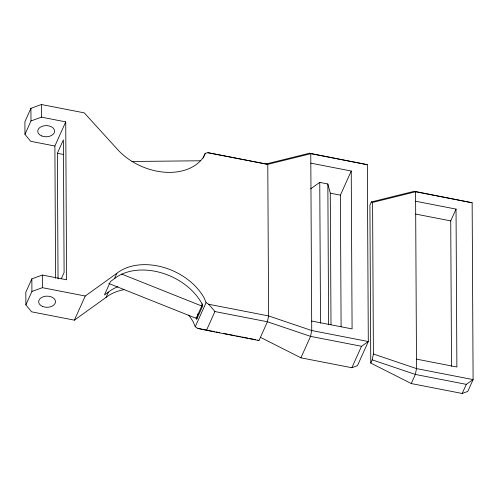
<?xml version="1.0" encoding="UTF-8"?>
<svg xmlns="http://www.w3.org/2000/svg" width="498" height="498" viewBox="0 0 498 498"><rect width="100%" height="100%" fill="white"/><g stroke="black" fill="none" stroke-linecap="round" stroke-linejoin="round"><path stroke-width="0.75" d="M370.767 363.061L372.211 359.842L373.4 354.003L372.585 202.425L371.365 201.951L369.914 205.17L370.767 363.061L411.242 383.553L462.2 393.476L467.796 391.409L473.1 379.607L472.148 202.767L414.355 191.282L371.365 201.951M195.975 317.357L196.735 319.199L197.843 313.896M108.825 283.493L196.193 318.353L201.74 306.021L202.213 303.761M260.429 337.32L300.904 357.819L351.862 367.736L357.458 365.669L368.302 341.535L367.35 164.695L310.777 153.683L267.787 164.352L207.909 152.705L205.276 153.316L203.396 157.237A54.027 38.732 24.2 0 1 116.19 147.962L84.249 112.859L41.415 104.524L30.926 108.315L24.9 121.724L24.968 134.354L30.639 141.289L54.886 146.007L65.73 121.879L41.483 117.161L30.994 120.946L24.968 134.354M58.042 278.93L57.363 153.278L63.389 139.87L64.105 272.499L61.248 278.855M65.73 121.879L66.583 279.77L42.336 275.052L31.847 278.843L25.821 292.251L25.89 304.882L31.561 311.816L74.389 320.152L106.024 297.424A54.027 38.732 24.2 0 1 123.996 289.662M25.89 304.882L31.916 291.473L31.847 278.843M74.389 320.152L85.239 296.017L116.868 273.296A54.027 38.732 24.2 0 1 204.155 297.972L206.085 302.635L208.737 304.278L214.924 311.555L267.414 321.77L310.54 336.368L361.504 346.284L368.302 341.535L311.729 330.529L268.603 315.931L208.737 304.278M106.024 297.424L108.433 292.065A54.027 38.732 24.2 0 1 117.902 286.692M108.433 292.065L104.443 294.934L110.469 281.526L114.459 278.656L116.868 273.296M203.109 158.146L205.276 153.316M196.735 319.199L202.761 305.797L201.746 303.338A54.027 38.732 24.2 0 0 114.459 278.656M207.909 152.705L267.787 164.352L268.603 315.931L267.414 321.77L258.979 340.539L206.489 330.323L197.887 328.412L195.235 326.763L206.085 302.635M206.489 330.323L214.924 311.555M341.099 326.601L340.389 195.154L351.239 171.019L310.827 163.157M300.904 357.819L310.54 336.368L311.729 330.529L310.777 153.683L309.557 153.21L266.567 163.873M351.862 367.736L361.504 346.284M451.518 366.341L450.734 220.894L456.037 209.098L415.625 201.229M411.242 383.553L415.338 374.44L416.527 368.601L415.575 191.761L414.355 191.282M462.2 393.476L466.302 384.356L473.1 379.607L416.527 368.601L373.4 354.003M310.69 188.829L319.76 182.393L327.846 183.967L330.286 193.187L330.996 324.64M31.916 291.473L42.405 287.682L85.239 296.017M372.585 202.425L415.575 191.761L472.148 202.767M131.902 161.483L200.177 160.779M309.557 153.21L367.35 164.695M330.286 193.187L340.389 195.154M415.662 214.072L450.734 220.894M57.363 153.278L63.427 154.455M311.68 321.054L352.086 328.917L351.239 171.019M416.477 359.126L456.884 366.989L456.037 209.098M197.887 328.412L214.563 331.656M216.076 331.954L219.867 332.689M223.658 333.43L235.025 335.64M236.538 335.932L240.329 336.673M241.841 336.965L247.904 338.148M249.423 338.441L255.486 339.624M466.302 384.356L415.338 374.44L372.211 359.842M257.759 340.066L258.979 340.539M121.587 274.037L201.74 306.021M195.235 326.763L193.311 322.106A54.027 38.732 24.2 0 0 188.618 315.047M327.846 183.967L328.599 324.746M319.76 182.393L320.519 323.177M54.886 146.007L55.595 278.239M41.415 104.524L41.483 117.161M42.336 275.052L42.405 287.682M30.926 108.315L30.994 120.946M41.745 135.966A8.435 5.59 -0.3 0 0 54.593 131.323A8.435 5.59 -0.3 0 0 42.156 126.287A8.435 5.59 -0.3 0 0 41.745 135.966M42.666 306.488A8.435 5.59 -0.3 0 0 55.515 301.85A8.435 5.59 -0.3 0 0 43.071 296.814A8.435 5.59 -0.3 0 0 42.666 306.488"/></g></svg>
